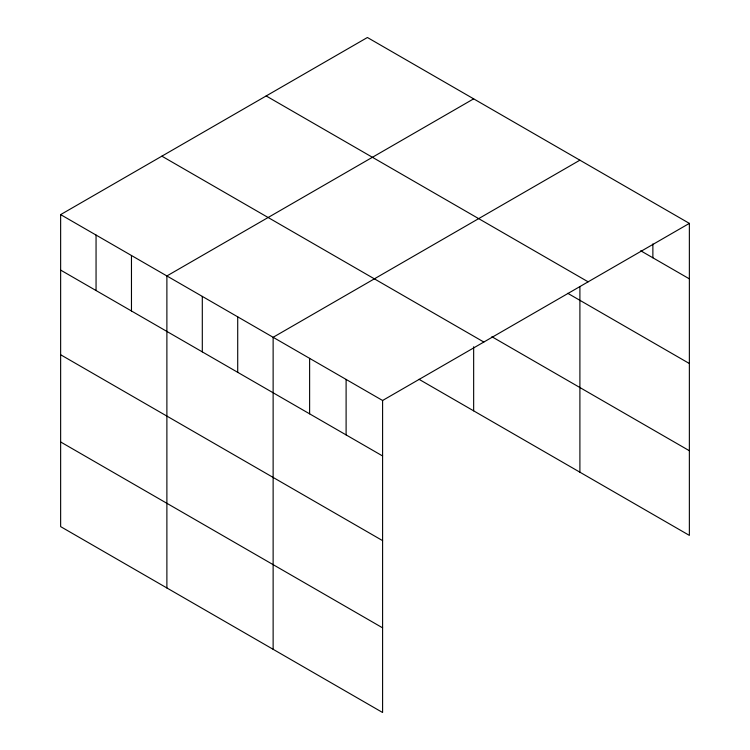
<?xml version="1.0" encoding="UTF-8"?>
<svg xmlns="http://www.w3.org/2000/svg" width="750" height="750" viewBox="0 0 750 750"><rect width="100%" height="100%" fill="white"/><g stroke="black" fill="none" stroke-linecap="round" stroke-linejoin="round"><path stroke-width="1.12" d="M60.638 214.612L382.594 400.491L382.594 712.5L60.638 526.622L60.638 214.612L367.406 37.5L689.363 223.378L689.363 535.388L419.016 379.303M473.653 98.841L166.884 275.953L166.884 587.962M579.9 160.181L273.131 337.294L273.131 649.303M382.594 400.491L689.363 223.378M640.706 250.772L689.363 278.859M266.175 95.944L588.122 281.822M567.75 293.306L689.363 363.516M491.869 336.713L689.363 450.731M161.878 156.169L483.825 342.037M60.638 270.094L382.594 455.972M60.638 354.75L382.594 540.628M60.638 441.966L382.594 627.844M652.875 243.919L652.875 257.794M579.9 286.584L579.9 472.191M473.653 346.791L473.653 410.85M346.106 379.425L346.106 434.906M309.619 358.359L309.619 413.841M237.713 316.847L237.713 372.328M202.303 296.4L202.303 351.881M131.466 255.506L131.466 310.988M96.056 235.059L96.056 290.541"/></g></svg>
